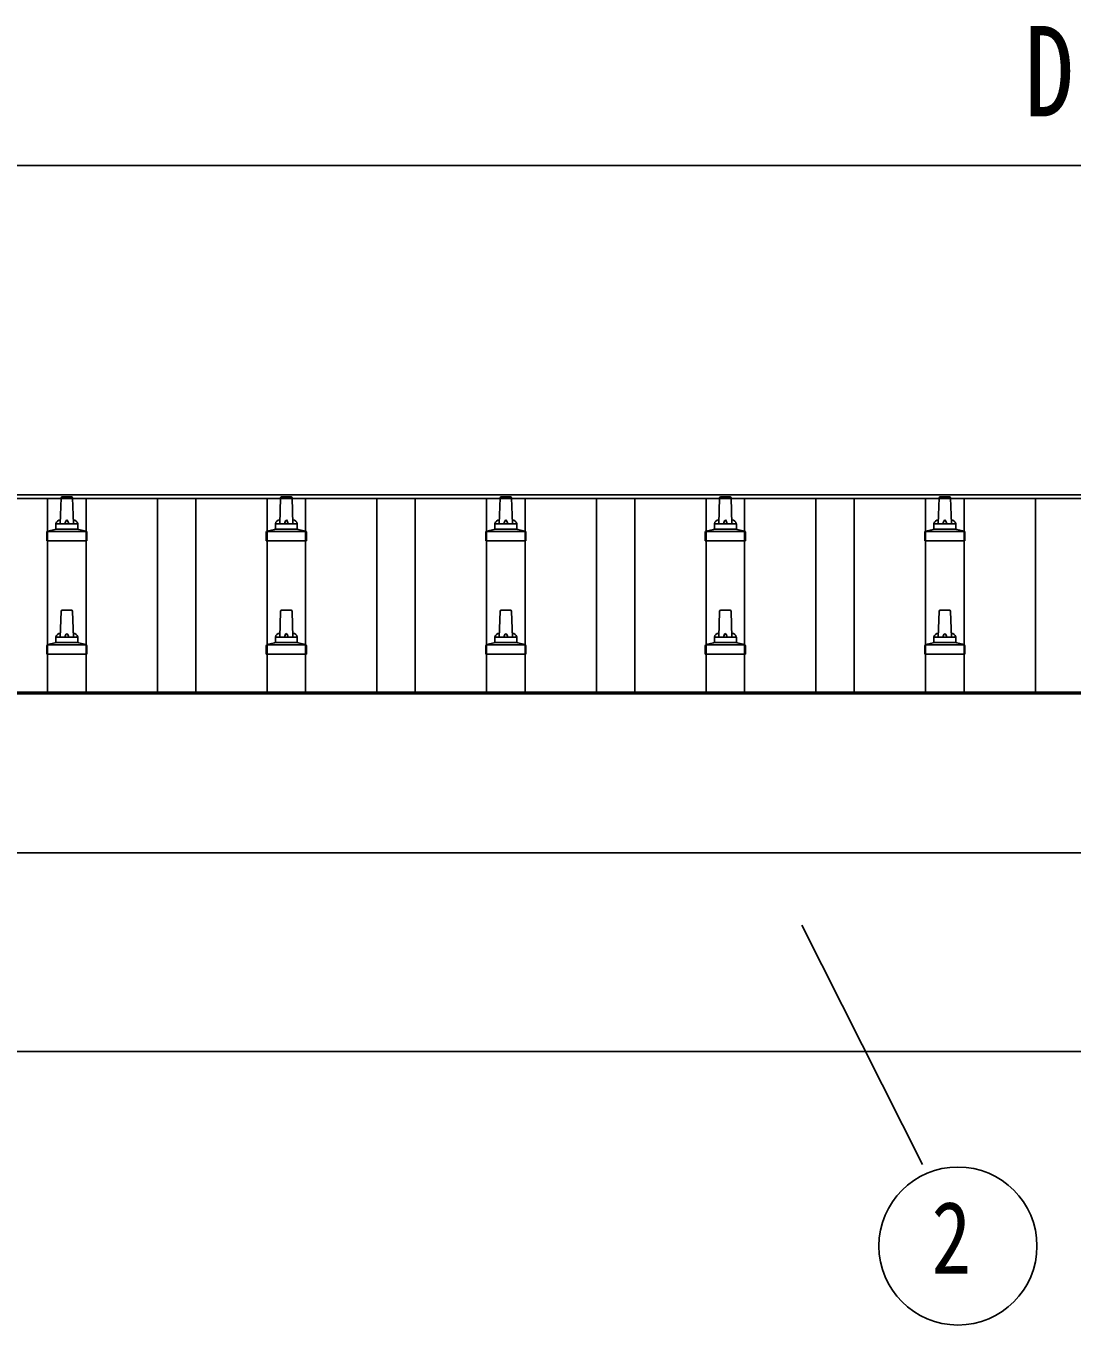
# Model space of a CAD drawing. Units: millimetres, scale not verified. Extents: x -10512 to 10512, y -7425 to 7425.
# Drawn here: x -8333 to -7380, y -2323 to -1139 of the extents above; entities that cross this region are included whole.
import ezdxf
from ezdxf.enums import TextEntityAlignment as Align

# ---------------------------------------------------------------- set-up
doc = ezdxf.new("R2010")
doc.units = ezdxf.units.MM
doc.header["$LTSCALE"] = 30
for name, color, linetype in [('0-4_YKK_13', 4, 'Continuous'), ('0-5_YKK_A1', 4, 'Continuous'), ('0-6_YKK_D', 6, 'Continuous')]:
    doc.layers.add(name, color=color, linetype=linetype)
doc.styles.add('ＭＳ ゴシック', font='')
doc.styles.get('ＭＳ ゴシック').set_extended_font_data('MS Gothic')

msp = doc.modelspace()

# ---------------------------------------------------------------- linework, layer by layer
at = {"layer": '0-4_YKK_13'}
for p, q in [((-8301.95, -1592.57), (-8301.22, -1569.05)), ((-8300.22, -1568.07), (-8291.68, -1568.07)), ((-8290.68, -1569.05), (-8289.95, -1592.57)), ((-8101.95, -1592.57), (-8101.22, -1569.05)), ((-8100.22, -1568.07), (-8091.68, -1568.07)), ((-8090.68, -1569.05), (-8089.95, -1592.57)), ((-7901.95, -1592.57), (-7901.22, -1569.05)), ((-7900.22, -1568.07), (-7891.68, -1568.07)), ((-7890.68, -1569.05), (-7889.95, -1592.57)), ((-7701.95, -1592.57), (-7701.22, -1569.05)), ((-7700.22, -1568.07), (-7691.68, -1568.07)), ((-7690.68, -1569.05), (-7689.95, -1592.57)), ((-7501.95, -1592.57), (-7501.22, -1569.05)), ((-7500.22, -1568.07), (-7491.68, -1568.07)), ((-7490.68, -1569.05), (-7489.95, -1592.57)), ((-8313.44, -1599.39), (-8306.71, -1597.76)), ((-8306.33, -1597.57), (-8285.57, -1597.57)), ((-8305.95, -1596.79), (-8305.95, -1592.57)), ((-8304.95, -1592.57), (-8286.95, -1592.57)), ((-8285.95, -1596.79), (-8285.95, -1592.57)), ((-8278.46, -1599.39), (-8285.19, -1597.76)), ((-8113.44, -1599.39), (-8106.71, -1597.76)), ((-8106.33, -1597.57), (-8085.57, -1597.57)), ((-8105.95, -1596.79), (-8105.95, -1592.57)), ((-8104.95, -1592.57), (-8086.95, -1592.57)), ((-8085.95, -1596.79), (-8085.95, -1592.57)), ((-8078.46, -1599.39), (-8085.19, -1597.76)), ((-7913.44, -1599.39), (-7906.71, -1597.76)), ((-7906.33, -1597.57), (-7885.57, -1597.57)), ((-7905.95, -1596.79), (-7905.95, -1592.57)), ((-7904.95, -1592.57), (-7886.95, -1592.57)), ((-7885.95, -1596.79), (-7885.95, -1592.57)), ((-7878.46, -1599.39), (-7885.19, -1597.76)), ((-7713.44, -1599.39), (-7706.71, -1597.76)), ((-7706.33, -1597.57), (-7685.57, -1597.57)), ((-7705.95, -1596.79), (-7705.95, -1592.57)), ((-7704.95, -1592.57), (-7686.95, -1592.57)), ((-7685.95, -1596.79), (-7685.95, -1592.57)), ((-7678.46, -1599.39), (-7685.19, -1597.76)), ((-7513.44, -1599.39), (-7506.71, -1597.76)), ((-7506.33, -1597.57), (-7485.57, -1597.57)), ((-7505.95, -1596.79), (-7505.95, -1592.57)), ((-7504.95, -1592.57), (-7486.95, -1592.57)), ((-7485.95, -1596.79), (-7485.95, -1592.57)), ((-7478.46, -1599.39), (-7485.19, -1597.76)), ((-8314.2, -1608.07), (-8314.2, -1600.36)), ((-8277.7, -1608.07), (-8314.2, -1608.07)), ((-8313.82, -1599.57), (-8278.08, -1599.57)), ((-8277.7, -1608.07), (-8277.7, -1600.36)), ((-8114.2, -1608.07), (-8114.2, -1600.36)), ((-8077.7, -1608.07), (-8114.2, -1608.07)), ((-8113.82, -1599.57), (-8078.08, -1599.57)), ((-8077.7, -1608.07), (-8077.7, -1600.36)), ((-7914.2, -1608.07), (-7914.2, -1600.36)), ((-7877.7, -1608.07), (-7914.2, -1608.07)), ((-7913.82, -1599.57), (-7878.08, -1599.57)), ((-7877.7, -1608.07), (-7877.7, -1600.36)), ((-7714.2, -1608.07), (-7714.2, -1600.36)), ((-7677.7, -1608.07), (-7714.2, -1608.07)), ((-7713.82, -1599.57), (-7678.08, -1599.57)), ((-7677.7, -1608.07), (-7677.7, -1600.36)), ((-7514.2, -1608.07), (-7514.2, -1600.36)), ((-7477.7, -1608.07), (-7514.2, -1608.07)), ((-7513.82, -1599.57), (-7478.08, -1599.57)), ((-7477.7, -1608.07), (-7477.7, -1600.36)), ((-8301.95, -1695.91), (-8301.22, -1672.38)), ((-8300.22, -1671.41), (-8291.68, -1671.41)), ((-8290.68, -1672.38), (-8289.95, -1695.91)), ((-8101.95, -1695.91), (-8101.22, -1672.38)), ((-8100.22, -1671.41), (-8091.68, -1671.41)), ((-8090.68, -1672.38), (-8089.95, -1695.91)), ((-7901.95, -1695.91), (-7901.22, -1672.38)), ((-7900.22, -1671.41), (-7891.68, -1671.41)), ((-7890.68, -1672.38), (-7889.95, -1695.91)), ((-7701.95, -1695.91), (-7701.22, -1672.38)), ((-7700.22, -1671.41), (-7691.68, -1671.41)), ((-7690.68, -1672.38), (-7689.95, -1695.91)), ((-7501.95, -1695.91), (-7501.22, -1672.38)), ((-7500.22, -1671.41), (-7491.68, -1671.41)), ((-7490.68, -1672.38), (-7489.95, -1695.91)), ((-8314.2, -1711.41), (-8314.2, -1703.69)), ((-8313.82, -1702.91), (-8278.08, -1702.91)), ((-8313.44, -1702.72), (-8306.71, -1701.09)), ((-8306.33, -1700.91), (-8285.57, -1700.91)), ((-8305.95, -1700.12), (-8305.95, -1695.91)), ((-8304.95, -1695.91), (-8286.95, -1695.91)), ((-8285.95, -1700.12), (-8285.95, -1695.91)), ((-8278.46, -1702.72), (-8285.19, -1701.09)), ((-8277.7, -1711.41), (-8277.7, -1703.69)), ((-8114.2, -1711.41), (-8114.2, -1703.69)), ((-8113.82, -1702.91), (-8078.08, -1702.91)), ((-8113.44, -1702.72), (-8106.71, -1701.09)), ((-8106.33, -1700.91), (-8085.57, -1700.91)), ((-8105.95, -1700.12), (-8105.95, -1695.91)), ((-8104.95, -1695.91), (-8086.95, -1695.91)), ((-8085.95, -1700.12), (-8085.95, -1695.91)), ((-8078.46, -1702.72), (-8085.19, -1701.09)), ((-8077.7, -1711.41), (-8077.7, -1703.69)), ((-7914.2, -1711.41), (-7914.2, -1703.69)), ((-7913.82, -1702.91), (-7878.08, -1702.91)), ((-7913.44, -1702.72), (-7906.71, -1701.09)), ((-7906.33, -1700.91), (-7885.57, -1700.91)), ((-7905.95, -1700.12), (-7905.95, -1695.91)), ((-7904.95, -1695.91), (-7886.95, -1695.91)), ((-7885.95, -1700.12), (-7885.95, -1695.91)), ((-7878.46, -1702.72), (-7885.19, -1701.09)), ((-7877.7, -1711.41), (-7877.7, -1703.69)), ((-7714.2, -1711.41), (-7714.2, -1703.69)), ((-7713.82, -1702.91), (-7678.08, -1702.91)), ((-7713.44, -1702.72), (-7706.71, -1701.09)), ((-7706.33, -1700.91), (-7685.57, -1700.91)), ((-7705.95, -1700.12), (-7705.95, -1695.91)), ((-7704.95, -1695.91), (-7686.95, -1695.91)), ((-7685.95, -1700.12), (-7685.95, -1695.91)), ((-7678.46, -1702.72), (-7685.19, -1701.09)), ((-7677.7, -1711.41), (-7677.7, -1703.69)), ((-7514.2, -1711.41), (-7514.2, -1703.69)), ((-7513.82, -1702.91), (-7478.08, -1702.91)), ((-7513.44, -1702.72), (-7506.71, -1701.09)), ((-7506.33, -1700.91), (-7485.57, -1700.91)), ((-7505.95, -1700.12), (-7505.95, -1695.91)), ((-7504.95, -1695.91), (-7486.95, -1695.91)), ((-7485.95, -1700.12), (-7485.95, -1695.91)), ((-7478.46, -1702.72), (-7485.19, -1701.09)), ((-7477.7, -1711.41), (-7477.7, -1703.69)), ((-8277.7, -1711.41), (-8314.2, -1711.41)), ((-8077.7, -1711.41), (-8114.2, -1711.41)), ((-7877.7, -1711.41), (-7914.2, -1711.41)), ((-7677.7, -1711.41), (-7714.2, -1711.41)), ((-7477.7, -1711.41), (-7514.2, -1711.41))]:
    msp.add_line(p, q, dxfattribs=at)
for centre, radius, start, end in [((-8300.22, -1569.07), 1, 90, 178.60509), ((-8291.68, -1569.07), 1, 1.39491, 90), ((-8100.22, -1569.07), 1, 90, 178.60509), ((-8091.68, -1569.07), 1, 1.39491, 90), ((-7900.22, -1569.07), 1, 90, 178.60509), ((-7891.68, -1569.07), 1, 1.39491, 90), ((-7700.22, -1569.07), 1, 90, 178.60509), ((-7691.68, -1569.07), 1, 1.39491, 90), ((-7500.22, -1569.07), 1, 90, 178.60509), ((-7491.68, -1569.07), 1, 1.39491, 90), ((-8306.95, -1596.79), 1, 283.62699, 0), ((-8301.87, -1593.21), 4.13, 90, 171.17633), ((-8304.95, -1593.57), 1, 90, 180), ((-8292.62, -1592.57), 4.83, 133.60282, 180), ((-8299.28, -1592.57), 4.83, 0, 46.39718), ((-8290.04, -1593.21), 4.13, 8.82367, 90), ((-8286.95, -1593.57), 1, 0, 90), ((-8284.95, -1596.79), 1, 180, 256.37301), ((-8106.95, -1596.79), 1, 283.62699, 0), ((-8101.87, -1593.21), 4.13, 90, 171.17633), ((-8104.95, -1593.57), 1, 90, 180), ((-8092.62, -1592.57), 4.83, 133.60282, 180), ((-8099.28, -1592.57), 4.83, 0, 46.39718), ((-8090.04, -1593.21), 4.13, 8.82367, 90), ((-8086.95, -1593.57), 1, 0, 90), ((-8084.95, -1596.79), 1, 180, 256.37301), ((-7906.95, -1596.79), 1, 283.62699, 0), ((-7901.87, -1593.21), 4.13, 90, 171.17633), ((-7904.95, -1593.57), 1, 90, 180), ((-7892.62, -1592.57), 4.83, 133.60282, 180), ((-7899.28, -1592.57), 4.83, 0, 46.39718), ((-7890.04, -1593.21), 4.13, 8.82367, 90), ((-7886.95, -1593.57), 1, 0, 90), ((-7884.95, -1596.79), 1, 180, 256.37301), ((-7706.95, -1596.79), 1, 283.62699, 0), ((-7701.87, -1593.21), 4.13, 90, 171.17633), ((-7704.95, -1593.57), 1, 90, 180), ((-7692.62, -1592.57), 4.83, 133.60282, 180), ((-7699.28, -1592.57), 4.83, 0, 46.39718), ((-7690.04, -1593.21), 4.13, 8.82367, 90), ((-7686.95, -1593.57), 1, 0, 90), ((-7684.95, -1596.79), 1, 180, 256.37301), ((-7506.95, -1596.79), 1, 283.62699, 0), ((-7501.87, -1593.21), 4.13, 90, 171.17633), ((-7504.95, -1593.57), 1, 90, 180), ((-7492.62, -1592.57), 4.83, 133.60282, 180), ((-7499.28, -1592.57), 4.83, 0, 46.39718), ((-7490.04, -1593.21), 4.13, 8.82367, 90), ((-7486.95, -1593.57), 1, 0, 90), ((-7484.95, -1596.79), 1, 180, 256.37301), ((-8313.2, -1600.36), 1, 103.62699, 180), ((-8278.7, -1600.36), 1, 0, 76.37301), ((-8113.2, -1600.36), 1, 103.62699, 180), ((-8078.7, -1600.36), 1, 0, 76.37301), ((-7913.2, -1600.36), 1, 103.62699, 180), ((-7878.7, -1600.36), 1, 0, 76.37301), ((-7713.2, -1600.36), 1, 103.62699, 180), ((-7678.7, -1600.36), 1, 0, 76.37301), ((-7513.2, -1600.36), 1, 103.62699, 180), ((-7478.7, -1600.36), 1, 0, 76.37301), ((-8300.22, -1672.41), 1, 90, 178.60509), ((-8291.68, -1672.41), 1, 1.39491, 90), ((-8100.22, -1672.41), 1, 90, 178.60509), ((-8091.68, -1672.41), 1, 1.39491, 90), ((-7900.22, -1672.41), 1, 90, 178.60509), ((-7891.68, -1672.41), 1, 1.39491, 90), ((-7700.22, -1672.41), 1, 90, 178.60509), ((-7691.68, -1672.41), 1, 1.39491, 90), ((-7500.22, -1672.41), 1, 90, 178.60509), ((-7491.68, -1672.41), 1, 1.39491, 90), ((-8301.87, -1696.54), 4.13, 90, 171.17633), ((-8292.62, -1695.91), 4.83, 133.60282, 180), ((-8299.28, -1695.91), 4.83, 0, 46.39718), ((-8290.04, -1696.54), 4.13, 8.82367, 90), ((-8101.87, -1696.54), 4.13, 90, 171.17633), ((-8092.62, -1695.91), 4.83, 133.60282, 180), ((-8099.28, -1695.91), 4.83, 0, 46.39718), ((-8090.04, -1696.54), 4.13, 8.82367, 90), ((-7901.87, -1696.54), 4.13, 90, 171.17633), ((-7892.62, -1695.91), 4.83, 133.60282, 180), ((-7899.28, -1695.91), 4.83, 0, 46.39718), ((-7890.04, -1696.54), 4.13, 8.82367, 90), ((-7701.87, -1696.54), 4.13, 90, 171.17633), ((-7692.62, -1695.91), 4.83, 133.60282, 180), ((-7699.28, -1695.91), 4.83, 0, 46.39718), ((-7690.04, -1696.54), 4.13, 8.82367, 90), ((-7501.87, -1696.54), 4.13, 90, 171.17633), ((-7492.62, -1695.91), 4.83, 133.60282, 180), ((-7499.28, -1695.91), 4.83, 0, 46.39718), ((-7490.04, -1696.54), 4.13, 8.82367, 90), ((-8313.2, -1703.69), 1, 103.62699, 180), ((-8306.95, -1700.12), 1, 283.62699, 0), ((-8304.95, -1696.91), 1, 90, 180), ((-8286.95, -1696.91), 1, 0, 90), ((-8284.95, -1700.12), 1, 180, 256.37301), ((-8278.7, -1703.69), 1, 0, 76.37301), ((-8113.2, -1703.69), 1, 103.62699, 180), ((-8106.95, -1700.12), 1, 283.62699, 0), ((-8104.95, -1696.91), 1, 90, 180), ((-8086.95, -1696.91), 1, 0, 90), ((-8084.95, -1700.12), 1, 180, 256.37301), ((-8078.7, -1703.69), 1, 0, 76.37301), ((-7913.2, -1703.69), 1, 103.62699, 180), ((-7906.95, -1700.12), 1, 283.62699, 0), ((-7904.95, -1696.91), 1, 90, 180), ((-7886.95, -1696.91), 1, 0, 90), ((-7884.95, -1700.12), 1, 180, 256.37301), ((-7878.7, -1703.69), 1, 0, 76.37301), ((-7713.2, -1703.69), 1, 103.62699, 180), ((-7706.95, -1700.12), 1, 283.62699, 0), ((-7704.95, -1696.91), 1, 90, 180), ((-7686.95, -1696.91), 1, 0, 90), ((-7684.95, -1700.12), 1, 180, 256.37301), ((-7678.7, -1703.69), 1, 0, 76.37301), ((-7513.2, -1703.69), 1, 103.62699, 180), ((-7506.95, -1700.12), 1, 283.62699, 0), ((-7504.95, -1696.91), 1, 90, 180), ((-7486.95, -1696.91), 1, 0, 90), ((-7484.95, -1700.12), 1, 180, 256.37301), ((-7478.7, -1703.69), 1, 0, 76.37301)]:
    msp.add_arc(centre, radius, start, end, dxfattribs=at)
at = {"layer": '0-5_YKK_A1'}
for p, q in [((-8918.95, -1566.05), (-5872.95, -1566.05)), ((-8918.95, -1569.64), (-5872.95, -1569.64)), ((-8313.45, -1745.66), (-8313.45, -1569.64)), ((-8278.45, -1745.66), (-8278.45, -1569.64)), ((-8213.45, -1745.66), (-8213.45, -1569.64)), ((-8178.45, -1745.66), (-8178.45, -1569.64)), ((-8113.45, -1745.66), (-8113.45, -1569.64)), ((-8078.45, -1745.66), (-8078.45, -1569.64)), ((-8013.45, -1745.66), (-8013.45, -1569.64)), ((-7978.45, -1745.66), (-7978.45, -1569.64)), ((-7913.45, -1745.66), (-7913.45, -1569.64)), ((-7878.45, -1745.66), (-7878.45, -1569.64)), ((-7813.45, -1745.66), (-7813.45, -1569.64)), ((-7778.45, -1745.66), (-7778.45, -1569.64)), ((-7713.45, -1745.66), (-7713.45, -1569.64)), ((-7678.45, -1745.66), (-7678.45, -1569.64)), ((-7613.45, -1745.66), (-7613.45, -1569.64)), ((-7578.45, -1745.66), (-7578.45, -1569.64)), ((-7513.45, -1745.66), (-7513.45, -1569.64)), ((-7478.45, -1745.66), (-7478.45, -1569.64)), ((-7413.45, -1745.66), (-7413.45, -1569.64)), ((-8918.95, -1745.9), (-5872.95, -1745.9)), ((-8914.25, -1747.46), (-5877.65, -1747.46)), ((-5877.65, -1892.33), (-8914.25, -1892.33)), ((-8895.95, -2073.5), (-5989.99, -2073.5))]:
    msp.add_line(p, q, dxfattribs=at)
at = {"layer": '0-6_YKK_D'}
for p, q in [((-8803.23, -1266.05), (-5983.23, -1266.05)), ((-7626.31, -1958.26), (-7516.42, -2176.55))]:
    msp.add_line(p, q, dxfattribs=at)
msp.add_circle((-7484.05, -2250.86), 72, dxfattribs=at)

# ---------------------------------------------------------------- texts
at = {"layer": '0-6_YKK_D', "style": 'ＭＳ ゴシック', "width": 0.8}
for s, height, p in [('D', 82.48, (-7423.23, -1246.05)), ('2', 65.98, (-7508.05, -2295.86))]:
    msp.add_text(s, height=height, dxfattribs=at).set_placement(p, align=Align.BOTTOM_LEFT)

doc.saveas('drawing.dxf')
